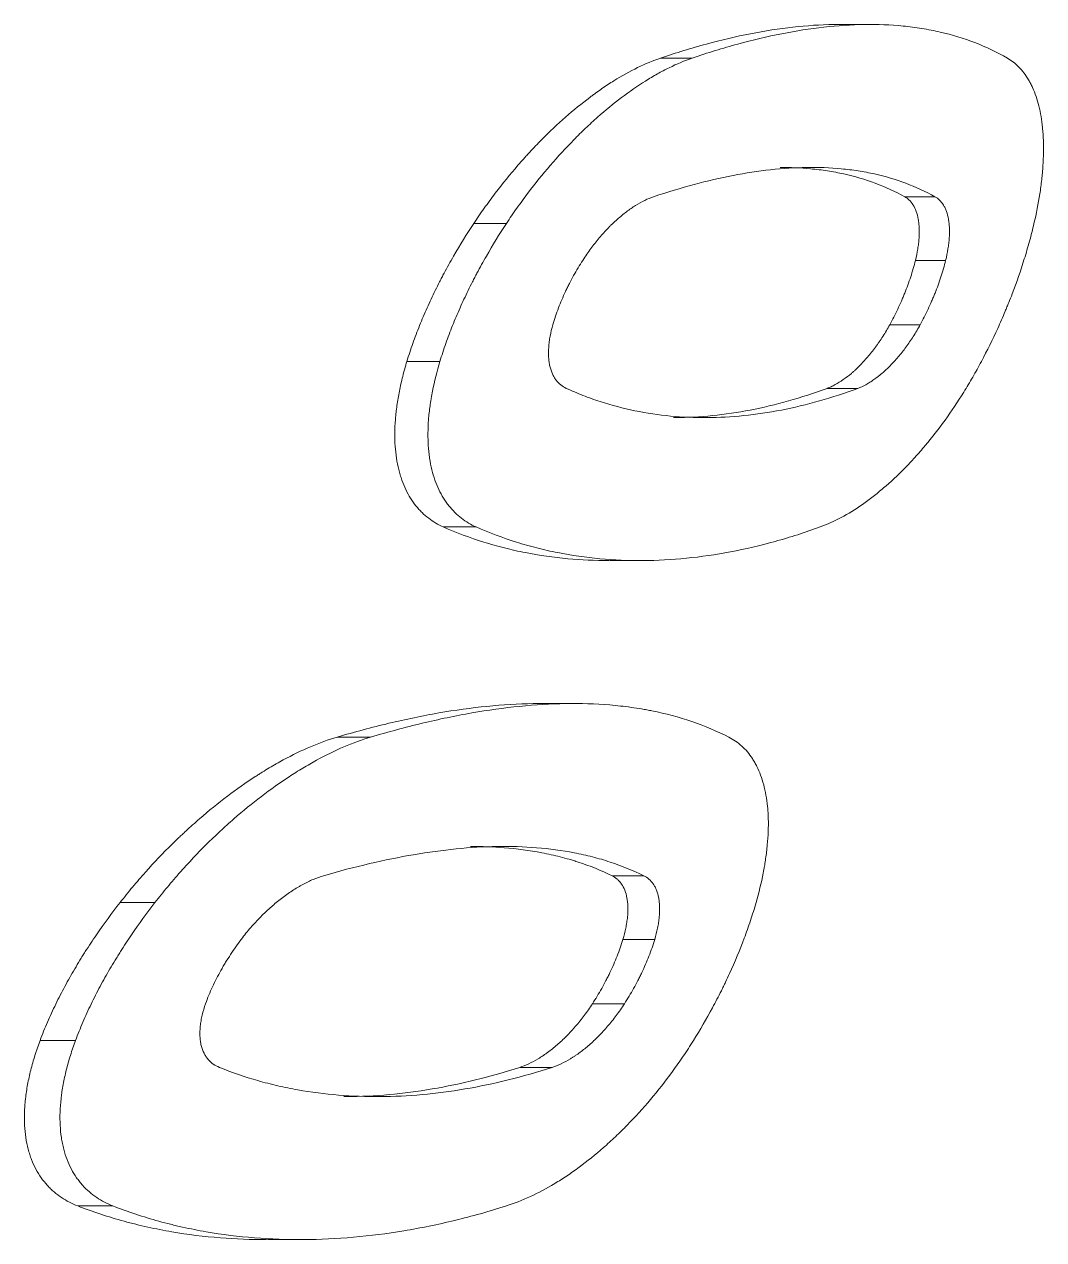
# Model space of a CAD drawing. Header units: millimetres. Extents: x 4664 to 8864, y -38 to 2932.
# Drawn here: x 8287.05 to 8289.533, y 2174.637 to 2177.597 of the extents above; entities that cross this region are included whole.
import ezdxf

# ---------------------------------------------------------------- set-up
doc = ezdxf.new("R2010")
doc.units = ezdxf.units.MM

msp = doc.modelspace()

# ---------------------------------------------------------------- linework, layer by layer
at = {"lineweight": 5}
for p, q in [((8289.0289, 2177.5969), (8289.1036, 2177.5969)), ((8288.6, 2177.515), (8288.6769, 2177.515)), ((8289.1944, 2177.1774), (8289.2681, 2177.1774)), ((8288.1449, 2177.1119), (8288.2244, 2177.1119)), ((8289.2205, 2177.0223), (8289.2941, 2177.0223)), ((8289.1581, 2176.8656), (8289.2321, 2176.8656)), ((8287.9821, 2176.776), (8288.0626, 2176.776)), ((8289.0056, 2176.7105), (8289.0803, 2176.7105)), ((8288.0708, 2176.3729), (8288.1508, 2176.3729)), ((8288.5529, 2176.291), (8288.4753, 2176.291)), ((8288.3012, 2175.9427), (8288.3798, 2175.9427)), ((8287.8121, 2175.8608), (8287.8937, 2175.8608)), ((8288.4816, 2175.5232), (8288.5591, 2175.5232)), ((8287.2835, 2175.4577), (8287.3685, 2175.4577)), ((8288.5082, 2175.3682), (8288.5856, 2175.3682)), ((8288.434, 2175.2114), (8288.5118, 2175.2114)), ((8287.0889, 2175.1218), (8287.1752, 2175.1218)), ((8288.2568, 2175.0564), (8288.3357, 2175.0564)), ((8287.1807, 2174.7188), (8287.2664, 2174.7188)), ((8287.725, 2174.6368), (8287.6424, 2174.6368))]:
    msp.add_line(p, q, dxfattribs=at)
for points, knots in [([(8288.6, 2177.515), (8288.6379, 2177.5278), (8288.675, 2177.5392), (8288.748, 2177.559), (8288.7838, 2177.5674), (8288.8541, 2177.5812), (8288.8885, 2177.5866), (8288.956, 2177.5942), (8288.989, 2177.5963), (8289.0255, 2177.5969), (8289.0295, 2177.5969), (8289.0336, 2177.5969)], [0, 0, 0, 0, 0.242373, 0.242373, 0.484746, 0.484746, 0.727118, 0.727118, 0.969491, 0.969491, 1, 1, 1, 1]), ([(8288.6769, 2177.515), (8288.7146, 2177.5278), (8288.7516, 2177.5392), (8288.8242, 2177.559), (8288.8598, 2177.5674), (8288.9297, 2177.5812), (8288.964, 2177.5866), (8289.0311, 2177.5942), (8289.064, 2177.5963), (8289.1283, 2177.5973), (8289.1598, 2177.5961), (8289.206, 2177.5916), (8289.2212, 2177.5896), (8289.2438, 2177.586), (8289.2513, 2177.5846), (8289.2661, 2177.5817), (8289.2735, 2177.5802), (8289.3099, 2177.5718), (8289.3381, 2177.5632), (8289.3927, 2177.542), (8289.419, 2177.5295), (8289.4444, 2177.515)], [0, 0, 0, 0, 0.125, 0.125, 0.25, 0.25, 0.375, 0.375, 0.5, 0.5, 0.625, 0.625, 0.6875, 0.6875, 0.71875, 0.71875, 0.75, 0.75, 0.875, 0.875, 1, 1, 1, 1]), ([(8288.1449, 2177.1119), (8288.1533, 2177.1247), (8288.1619, 2177.1372), (8288.1794, 2177.1618), (8288.1883, 2177.1739), (8288.2152, 2177.2093), (8288.2336, 2177.232), (8288.2572, 2177.2592), (8288.2643, 2177.2673), (8288.2715, 2177.2752), (8288.2763, 2177.2805), (8288.2787, 2177.2831), (8288.2908, 2177.2961), (8288.3005, 2177.3062), (8288.3295, 2177.3356), (8288.349, 2177.3539), (8288.3881, 2177.3883), (8288.4078, 2177.4044), (8288.43, 2177.4211), (8288.4325, 2177.4229), (8288.4374, 2177.4266), (8288.4399, 2177.4284), (8288.4473, 2177.4337), (8288.4621, 2177.4441), (8288.4767, 2177.4537), (8288.5058, 2177.4718), (8288.525, 2177.4825), (8288.5628, 2177.5009), (8288.5815, 2177.5087), (8288.6, 2177.515)], [0, 0, 0, 0, 0.0625, 0.0625, 0.125, 0.125, 0.25, 0.25, 0.28125, 0.296875, 0.296875, 0.3125, 0.3125, 0.375, 0.375, 0.5, 0.5, 0.625, 0.625, 0.640625, 0.640625, 0.65625, 0.65625, 0.6875, 0.75, 0.75, 0.875, 0.875, 1, 1, 1, 1]), ([(8288.2244, 2177.1119), (8288.2329, 2177.1248), (8288.2415, 2177.1374), (8288.2589, 2177.1621), (8288.2678, 2177.1742), (8288.2945, 2177.2096), (8288.3128, 2177.2321), (8288.35, 2177.2753), (8288.3689, 2177.2959), (8288.3907, 2177.318), (8288.3931, 2177.3204), (8288.3979, 2177.3253), (8288.4052, 2177.3325), (8288.4221, 2177.3489), (8288.4367, 2177.3622), (8288.4658, 2177.388), (8288.4852, 2177.4039), (8288.5241, 2177.4334), (8288.5435, 2177.4469), (8288.5679, 2177.4622), (8288.5727, 2177.4651), (8288.5824, 2177.4709), (8288.5872, 2177.4737), (8288.6016, 2177.4818), (8288.6112, 2177.4868), (8288.6397, 2177.5008), (8288.6584, 2177.5087), (8288.6769, 2177.515)], [0, 0, 0, 0, 0.0625, 0.0625, 0.125, 0.125, 0.25, 0.25, 0.375, 0.375, 0.390625, 0.390625, 0.40625, 0.4375, 0.5, 0.5, 0.625, 0.625, 0.75, 0.75, 0.78125, 0.78125, 0.8125, 0.8125, 0.875, 0.875, 1, 1, 1, 1]), ([(8289.4444, 2177.515), (8289.4545, 2177.5091), (8289.4639, 2177.5019), (8289.4811, 2177.4843), (8289.4889, 2177.474), (8289.4977, 2177.4591), (8289.4994, 2177.456), (8289.5018, 2177.4512), (8289.5026, 2177.4496), (8289.5042, 2177.4463), (8289.5081, 2177.438), (8289.5116, 2177.4291), (8289.5192, 2177.4068), (8289.5233, 2177.3906), (8289.5278, 2177.3641), (8289.529, 2177.355), (8289.5302, 2177.343), (8289.5304, 2177.3406), (8289.5308, 2177.3358), (8289.531, 2177.3333), (8289.5315, 2177.3259), (8289.5318, 2177.3209), (8289.5328, 2177.2956), (8289.5325, 2177.2745), (8289.5303, 2177.2415), (8289.5293, 2177.2303), (8289.5274, 2177.2132), (8289.5267, 2177.2074), (8289.5251, 2177.1958), (8289.5243, 2177.1899), (8289.5197, 2177.1603), (8289.515, 2177.1363), (8289.5092, 2177.1119)], [0, 0, 0, 0, 0.125, 0.125, 0.25, 0.25, 0.28125, 0.28125, 0.296875, 0.296875, 0.3125, 0.375, 0.375, 0.5, 0.5, 0.5625, 0.5625, 0.578125, 0.578125, 0.59375, 0.59375, 0.625, 0.625, 0.75, 0.75, 0.8125, 0.8125, 0.84375, 0.84375, 0.875, 0.875, 1, 1, 1, 1]), ([(8288.583, 2177.1774), (8288.6164, 2177.1885), (8288.6492, 2177.1984), (8288.7136, 2177.2157), (8288.7453, 2177.223), (8288.8074, 2177.235), (8288.8378, 2177.2397), (8288.8976, 2177.2463), (8288.9269, 2177.2482), (8288.9844, 2177.249), (8289.0125, 2177.2479), (8289.0538, 2177.244), (8289.0674, 2177.2423), (8289.0876, 2177.2392), (8289.0943, 2177.238), (8289.1077, 2177.2355), (8289.1143, 2177.2341), (8289.147, 2177.2268), (8289.1724, 2177.2193), (8289.2215, 2177.2009), (8289.2453, 2177.19), (8289.2681, 2177.1774)], [0, 0, 0, 0, 0.125, 0.125, 0.25, 0.25, 0.375, 0.375, 0.5, 0.5, 0.625, 0.625, 0.6875, 0.6875, 0.71875, 0.71875, 0.75, 0.75, 0.875, 0.875, 1, 1, 1, 1]), ([(8288.891, 2177.2487), (8288.9161, 2177.2487), (8288.9408, 2177.2476), (8288.9789, 2177.244), (8288.9926, 2177.2423), (8289.0129, 2177.2392), (8289.0196, 2177.238), (8289.033, 2177.2355), (8289.0396, 2177.2341), (8289.0726, 2177.2268), (8289.0981, 2177.2193), (8289.1475, 2177.201), (8289.1714, 2177.1901), (8289.1944, 2177.1774)], [0, 0, 0, 0, 0.225806, 0.225806, 0.354839, 0.354839, 0.419355, 0.419355, 0.483871, 0.483871, 0.741935, 0.741935, 1, 1, 1, 1]), ([(8288.4103, 2177.0223), (8288.4167, 2177.0323), (8288.4232, 2177.0419), (8288.4367, 2177.0601), (8288.4436, 2177.0688), (8288.4577, 2177.0855), (8288.4649, 2177.0934), (8288.474, 2177.1028), (8288.4759, 2177.1047), (8288.4796, 2177.1084), (8288.4851, 2177.1138), (8288.4907, 2177.1189), (8288.5018, 2177.1288), (8288.5092, 2177.1349), (8288.5204, 2177.1434), (8288.5241, 2177.1461), (8288.5316, 2177.1513), (8288.5353, 2177.1537), (8288.5466, 2177.1607), (8288.554, 2177.1648), (8288.5686, 2177.172), (8288.5759, 2177.175), (8288.583, 2177.1774)], [0, 0, 0, 0, 0.125, 0.125, 0.25, 0.25, 0.375, 0.375, 0.40625, 0.40625, 0.4375, 0.5, 0.5, 0.625, 0.625, 0.6875, 0.6875, 0.75, 0.75, 0.875, 0.875, 1, 1, 1, 1]), ([(8289.1944, 2177.1774), (8289.1984, 2177.1751), (8289.2021, 2177.1724), (8289.2073, 2177.1673), (8289.209, 2177.1655), (8289.2113, 2177.1625), (8289.2121, 2177.1615), (8289.2136, 2177.1593), (8289.2144, 2177.1582), (8289.2179, 2177.1524), (8289.2203, 2177.1473), (8289.2244, 2177.1359), (8289.2261, 2177.1297), (8289.2276, 2177.1211), (8289.2279, 2177.1194), (8289.2284, 2177.1158), (8289.2286, 2177.114), (8289.2292, 2177.1085), (8289.2295, 2177.1047), (8289.23, 2177.093), (8289.2299, 2177.0849), (8289.229, 2177.0722), (8289.2286, 2177.0678), (8289.2278, 2177.0611), (8289.2275, 2177.0589), (8289.2269, 2177.0544), (8289.2265, 2177.0521), (8289.2247, 2177.0408), (8289.2228, 2177.0316), (8289.2205, 2177.0223)], [0, 0, 0, 0, 0.125, 0.125, 0.1875, 0.1875, 0.21875, 0.21875, 0.25, 0.25, 0.375, 0.375, 0.5, 0.5, 0.53125, 0.53125, 0.5625, 0.5625, 0.625, 0.625, 0.75, 0.75, 0.8125, 0.8125, 0.84375, 0.84375, 0.875, 0.875, 1, 1, 1, 1]), ([(8289.2681, 2177.1774), (8289.2722, 2177.1751), (8289.2759, 2177.1723), (8289.2828, 2177.1656), (8289.2859, 2177.1617), (8289.2894, 2177.1559), (8289.2901, 2177.1547), (8289.2914, 2177.1523), (8289.292, 2177.151), (8289.2939, 2177.1471), (8289.295, 2177.1444), (8289.2981, 2177.1359), (8289.2997, 2177.1296), (8289.3015, 2177.1194), (8289.302, 2177.1159), (8289.3026, 2177.1104), (8289.3028, 2177.1085), (8289.3031, 2177.1047), (8289.3032, 2177.1028), (8289.3036, 2177.0931), (8289.3034, 2177.0849), (8289.3026, 2177.0722), (8289.3022, 2177.0679), (8289.3014, 2177.0613), (8289.3011, 2177.0591), (8289.3005, 2177.0546), (8289.3001, 2177.0523), (8289.2983, 2177.041), (8289.2964, 2177.0317), (8289.2941, 2177.0223)], [0, 0, 0, 0, 0.125, 0.125, 0.25, 0.25, 0.28125, 0.28125, 0.3125, 0.3125, 0.375, 0.375, 0.5, 0.5, 0.5625, 0.5625, 0.59375, 0.59375, 0.625, 0.625, 0.75, 0.75, 0.8125, 0.8125, 0.84375, 0.84375, 0.875, 0.875, 1, 1, 1, 1]), ([(8287.9821, 2176.776), (8287.9865, 2176.7908), (8287.9914, 2176.8054), (8288.0017, 2176.8346), (8288.0072, 2176.849), (8288.0188, 2176.8779), (8288.0249, 2176.8922), (8288.0376, 2176.9207), (8288.0443, 2176.9349), (8288.0547, 2176.956), (8288.06, 2176.9666), (8288.0654, 2176.9771), (8288.0691, 2176.9841), (8288.0709, 2176.9876), (8288.0802, 2177.0051), (8288.0879, 2177.0188), (8288.1114, 2177.0596), (8288.1278, 2177.0861), (8288.1449, 2177.1119)], [0, 0, 0, 0, 0.125, 0.125, 0.25, 0.25, 0.375, 0.375, 0.5, 0.5, 0.5625, 0.59375, 0.59375, 0.625, 0.625, 0.75, 0.75, 1, 1, 1, 1]), ([(8288.0626, 2176.776), (8288.067, 2176.7907), (8288.0718, 2176.8054), (8288.0821, 2176.8345), (8288.0875, 2176.849), (8288.099, 2176.8778), (8288.1051, 2176.8921), (8288.1178, 2176.9206), (8288.1244, 2176.9348), (8288.1347, 2176.956), (8288.14, 2176.9665), (8288.1454, 2176.9771), (8288.149, 2176.9841), (8288.1509, 2176.9876), (8288.1601, 2177.005), (8288.1678, 2177.0188), (8288.1911, 2177.0596), (8288.2074, 2177.0861), (8288.2244, 2177.1119)], [0, 0, 0, 0, 0.125, 0.125, 0.25, 0.25, 0.375, 0.375, 0.5, 0.5, 0.5625, 0.59375, 0.59375, 0.625, 0.625, 0.75, 0.75, 1, 1, 1, 1]), ([(8289.5092, 2177.1119), (8289.5058, 2177.0975), (8289.5022, 2177.0831), (8289.4943, 2177.0544), (8289.4901, 2177.0401), (8289.4768, 2176.9973), (8289.4669, 2176.9689), (8289.4534, 2176.9335), (8289.4492, 2176.9229), (8289.4449, 2176.9123), (8289.442, 2176.9053), (8289.4406, 2176.9018), (8289.4332, 2176.8842), (8289.4271, 2176.8703), (8289.4083, 2176.8291), (8289.3951, 2176.8023), (8289.3811, 2176.776)], [0, 0, 0, 0, 0.125, 0.125, 0.25, 0.25, 0.5, 0.5, 0.5625, 0.59375, 0.59375, 0.625, 0.625, 0.75, 0.75, 1, 1, 1, 1]), ([(8288.3376, 2176.8656), (8288.3415, 2176.8793), (8288.3461, 2176.8928), (8288.3564, 2176.9197), (8288.3621, 2176.933), (8288.3698, 2176.9495), (8288.3714, 2176.9528), (8288.3746, 2176.9593), (8288.3762, 2176.9626), (8288.3812, 2176.9724), (8288.3847, 2176.9788), (8288.3952, 2176.9979), (8288.4026, 2177.0102), (8288.4103, 2177.0223)], [0, 0, 0, 0, 0.25, 0.25, 0.5, 0.5, 0.5625, 0.5625, 0.625, 0.625, 0.75, 0.75, 1, 1, 1, 1]), ([(8289.2205, 2177.0223), (8289.2171, 2177.0088), (8289.2133, 2176.9954), (8289.2046, 2176.9687), (8289.1997, 2176.9555), (8289.1931, 2176.939), (8289.1918, 2176.9357), (8289.189, 2176.9291), (8289.1876, 2176.9258), (8289.1833, 2176.916), (8289.1804, 2176.9095), (8289.1713, 2176.8903), (8289.1649, 2176.8778), (8289.1581, 2176.8656)], [0, 0, 0, 0, 0.25, 0.25, 0.5, 0.5, 0.5625, 0.5625, 0.625, 0.625, 0.75, 0.75, 1, 1, 1, 1]), ([(8289.2941, 2177.0223), (8289.2908, 2177.0088), (8289.2869, 2176.9954), (8289.2783, 2176.9687), (8289.2735, 2176.9555), (8289.2669, 2176.939), (8289.2656, 2176.9357), (8289.2628, 2176.9291), (8289.2614, 2176.9258), (8289.2572, 2176.916), (8289.2542, 2176.9095), (8289.2452, 2176.8903), (8289.2388, 2176.8778), (8289.2321, 2176.8656)], [0, 0, 0, 0, 0.25, 0.25, 0.5, 0.5, 0.5625, 0.5625, 0.625, 0.625, 0.75, 0.75, 1, 1, 1, 1]), ([(8288.3702, 2176.7105), (8288.3654, 2176.7127), (8288.361, 2176.7154), (8288.3528, 2176.722), (8288.349, 2176.7259), (8288.3447, 2176.7315), (8288.3439, 2176.7327), (8288.3423, 2176.7351), (8288.3415, 2176.7363), (8288.3392, 2176.7402), (8288.3378, 2176.7429), (8288.334, 2176.7514), (8288.3319, 2176.7576), (8288.3295, 2176.7677), (8288.3289, 2176.7713), (8288.3281, 2176.7768), (8288.3278, 2176.7787), (8288.3274, 2176.7826), (8288.3273, 2176.7845), (8288.3267, 2176.7943), (8288.3267, 2176.8025), (8288.3277, 2176.8153), (8288.3281, 2176.8197), (8288.329, 2176.8264), (8288.3293, 2176.8286), (8288.3301, 2176.8332), (8288.3305, 2176.8355), (8288.3326, 2176.8469), (8288.3348, 2176.8562), (8288.3376, 2176.8656)], [0, 0, 0, 0, 0.125, 0.125, 0.25, 0.25, 0.28125, 0.28125, 0.3125, 0.3125, 0.375, 0.375, 0.5, 0.5, 0.5625, 0.5625, 0.59375, 0.59375, 0.625, 0.625, 0.75, 0.75, 0.8125, 0.8125, 0.84375, 0.84375, 0.875, 0.875, 1, 1, 1, 1]), ([(8289.1581, 2176.8656), (8289.1527, 2176.8557), (8289.1471, 2176.8463), (8289.1383, 2176.8326), (8289.1354, 2176.8281), (8289.1308, 2176.8215), (8289.1293, 2176.8193), (8289.1262, 2176.815), (8289.1247, 2176.8128), (8289.1169, 2176.8022), (8289.1105, 2176.7943), (8289.0977, 2176.7792), (8289.0912, 2176.7722), (8289.0813, 2176.7622), (8289.078, 2176.759), (8289.073, 2176.7544), (8289.0714, 2176.7529), (8289.068, 2176.7499), (8289.0664, 2176.7484), (8289.058, 2176.7414), (8289.0448, 2176.7311), (8289.0316, 2176.723), (8289.0218, 2176.7177), (8289.0185, 2176.7161), (8289.0137, 2176.7138), (8289.012, 2176.7131), (8289.0088, 2176.7118), (8289.0072, 2176.7111), (8289.0056, 2176.7105)], [0, 0, 0, 0, 0.125, 0.125, 0.1875, 0.1875, 0.21875, 0.21875, 0.25, 0.25, 0.375, 0.375, 0.5, 0.5, 0.5625, 0.5625, 0.59375, 0.59375, 0.625, 0.625, 0.75, 0.875, 0.875, 0.9375, 0.9375, 0.96875, 0.96875, 1, 1, 1, 1]), ([(8289.2321, 2176.8656), (8289.2266, 2176.8556), (8289.221, 2176.8461), (8289.2094, 2176.8279), (8289.2035, 2176.8192), (8289.1912, 2176.8025), (8289.185, 2176.7946), (8289.1753, 2176.7832), (8289.1721, 2176.7795), (8289.1656, 2176.7724), (8289.1623, 2176.769), (8289.1525, 2176.759), (8289.1394, 2176.7468), (8289.1261, 2176.7364), (8289.1162, 2176.7294), (8289.1129, 2176.7272), (8289.1063, 2176.7231), (8289.103, 2176.7212), (8289.0932, 2176.7159), (8289.0867, 2176.7129), (8289.0803, 2176.7105)], [0, 0, 0, 0, 0.125, 0.125, 0.25, 0.25, 0.375, 0.375, 0.4375, 0.4375, 0.5, 0.5, 0.625, 0.75, 0.75, 0.8125, 0.8125, 0.875, 0.875, 1, 1, 1, 1]), ([(8288.0708, 2176.3729), (8288.0582, 2176.3785), (8288.0463, 2176.3855), (8288.0296, 2176.3982), (8288.0242, 2176.4029), (8288.0164, 2176.4104), (8288.0139, 2176.413), (8288.009, 2176.4185), (8288.0065, 2176.4213), (8287.9948, 2176.4359), (8287.9865, 2176.4491), (8287.976, 2176.4711), (8287.9728, 2176.4789), (8287.9685, 2176.4911), (8287.9664, 2176.4973), (8287.9646, 2176.5038), (8287.9634, 2176.5082), (8287.9628, 2176.5105), (8287.9579, 2176.5306), (8287.955, 2176.5497), (8287.9522, 2176.5903), (8287.9524, 2176.6117), (8287.9543, 2176.6372), (8287.9546, 2176.64), (8287.9551, 2176.6457), (8287.956, 2176.6543), (8287.9571, 2176.663), (8287.9595, 2176.6803), (8287.9635, 2176.7037), (8287.9689, 2176.7276), (8287.9734, 2176.7456), (8287.975, 2176.7517), (8287.9784, 2176.7638), (8287.9802, 2176.7699), (8287.9821, 2176.776)], [0, 0, 0, 0, 0.125, 0.125, 0.1875, 0.1875, 0.21875, 0.21875, 0.25, 0.25, 0.375, 0.375, 0.4375, 0.4375, 0.46875, 0.484375, 0.484375, 0.5, 0.5, 0.625, 0.625, 0.75, 0.75, 0.765625, 0.765625, 0.78125, 0.8125, 0.8125, 0.875, 0.9375, 0.9375, 0.96875, 0.96875, 1, 1, 1, 1]), ([(8288.1508, 2176.3729), (8288.1382, 2176.3786), (8288.1262, 2176.3856), (8288.1041, 2176.4026), (8288.0939, 2176.4126), (8288.0822, 2176.4272), (8288.08, 2176.4302), (8288.0767, 2176.4349), (8288.0756, 2176.4365), (8288.0734, 2176.4397), (8288.0682, 2176.4479), (8288.0634, 2176.4566), (8288.053, 2176.4786), (8288.0473, 2176.4947), (8288.0408, 2176.5212), (8288.039, 2176.5304), (8288.0372, 2176.5424), (8288.0368, 2176.5449), (8288.0362, 2176.5498), (8288.0359, 2176.5523), (8288.0351, 2176.5597), (8288.0346, 2176.5648), (8288.0329, 2176.5903), (8288.0331, 2176.6117), (8288.0356, 2176.6452), (8288.0369, 2176.6566), (8288.0389, 2176.6711), (8288.0393, 2176.674), (8288.0402, 2176.6799), (8288.0407, 2176.6829), (8288.0422, 2176.6917), (8288.0433, 2176.6977), (8288.0491, 2176.7274), (8288.0552, 2176.7516), (8288.0626, 2176.776)], [0, 0, 0, 0, 0.125, 0.125, 0.25, 0.25, 0.28125, 0.28125, 0.296875, 0.296875, 0.3125, 0.375, 0.375, 0.5, 0.5, 0.5625, 0.5625, 0.578125, 0.578125, 0.59375, 0.59375, 0.625, 0.625, 0.75, 0.75, 0.8125, 0.8125, 0.828125, 0.828125, 0.84375, 0.84375, 0.875, 0.875, 1, 1, 1, 1]), ([(8289.3811, 2176.776), (8289.3742, 2176.763), (8289.3672, 2176.7503), (8289.3528, 2176.7254), (8289.3456, 2176.7133), (8289.3234, 2176.6776), (8289.3082, 2176.6549), (8289.2769, 2176.6115), (8289.2608, 2176.5908), (8289.2402, 2176.5662), (8289.236, 2176.5613), (8289.2277, 2176.5517), (8289.2151, 2176.5375), (8289.2025, 2176.5241), (8289.1771, 2176.4983), (8289.1601, 2176.4824), (8289.1344, 2176.4605), (8289.1259, 2176.4535), (8289.1086, 2176.4401), (8289.1, 2176.4337), (8289.074, 2176.4156), (8289.0568, 2176.405), (8289.0226, 2176.3868), (8289.0056, 2176.3791), (8288.9888, 2176.3729)], [0, 0, 0, 0, 0.0625, 0.0625, 0.125, 0.125, 0.25, 0.25, 0.375, 0.375, 0.40625, 0.40625, 0.4375, 0.5, 0.5, 0.625, 0.625, 0.6875, 0.6875, 0.75, 0.75, 0.875, 0.875, 1, 1, 1, 1]), ([(8289.0803, 2176.7105), (8289.0489, 2176.6988), (8288.9863, 2176.6784), (8288.8938, 2176.6563), (8288.8329, 2176.6473), (8288.7725, 2176.6411), (8288.7425, 2176.6394), (8288.683, 2176.6391), (8288.6535, 2176.6403), (8288.5951, 2176.6459), (8288.5661, 2176.6501), (8288.5088, 2176.6618), (8288.4805, 2176.6692), (8288.4455, 2176.6806), (8288.4385, 2176.683), (8288.4247, 2176.6879), (8288.404, 2176.6957), (8288.3836, 2176.7044), (8288.3702, 2176.7105)], [0, 0, 0, 0, 0.125, 0.25, 0.375, 0.375, 0.5, 0.5, 0.625, 0.625, 0.75, 0.75, 0.875, 0.875, 0.90625, 0.90625, 0.9375, 1, 1, 1, 1]), ([(8289.0056, 2176.7105), (8288.974, 2176.6989), (8288.9111, 2176.6784), (8288.8181, 2176.6563), (8288.7569, 2176.6473), (8288.6961, 2176.6411), (8288.6659, 2176.6394), (8288.6344, 2176.6392), (8288.6327, 2176.6392), (8288.6311, 2176.6392)], [0, 0, 0, 0, 0.246603, 0.493205, 0.739808, 0.739808, 0.98641, 0.98641, 1, 1, 1, 1]), ([(8288.4736, 2176.291), (8288.4402, 2176.291), (8288.407, 2176.2924), (8288.3393, 2176.2986), (8288.3048, 2176.3036), (8288.2536, 2176.3136), (8288.2366, 2176.3174), (8288.2113, 2176.3239), (8288.2028, 2176.3261), (8288.186, 2176.3309), (8288.1776, 2176.3334), (8288.1358, 2176.3464), (8288.103, 2176.3587), (8288.0708, 2176.3729)], [0, 0, 0, 0, 0.240073, 0.240073, 0.493382, 0.493382, 0.620036, 0.620036, 0.683364, 0.683364, 0.746691, 0.746691, 1, 1, 1, 1]), ([(8288.9888, 2176.3729), (8288.952, 2176.3595), (8288.8787, 2176.3359), (8288.77, 2176.3105), (8288.6984, 2176.3002), (8288.6272, 2176.2931), (8288.5918, 2176.2912), (8288.5216, 2176.2908), (8288.4868, 2176.2923), (8288.4177, 2176.2986), (8288.3834, 2176.3036), (8288.3325, 2176.3136), (8288.3156, 2176.3174), (8288.282, 2176.326), (8288.2653, 2176.3307), (8288.2154, 2176.3464), (8288.1828, 2176.3587), (8288.1508, 2176.3729)], [0, 0, 0, 0, 0.125, 0.25, 0.375, 0.375, 0.5, 0.5, 0.625, 0.625, 0.75, 0.75, 0.8125, 0.8125, 0.875, 0.875, 1, 1, 1, 1]), ([(8287.8121, 2175.8608), (8287.8549, 2175.8734), (8287.8969, 2175.8847), (8287.9795, 2175.9043), (8288.02, 2175.9128), (8288.0996, 2175.9266), (8288.1387, 2175.932), (8288.2154, 2175.9397), (8288.253, 2175.942), (8288.2954, 2175.9427), (8288.301, 2175.9427), (8288.3065, 2175.9427)], [0, 0, 0, 0, 0.240848, 0.240848, 0.481697, 0.481697, 0.722545, 0.722545, 0.963394, 0.963394, 1, 1, 1, 1]), ([(8287.8937, 2175.8608), (8287.9362, 2175.8734), (8287.978, 2175.8847), (8288.0601, 2175.9044), (8288.1004, 2175.9128), (8288.1796, 2175.9266), (8288.2185, 2175.932), (8288.2947, 2175.9397), (8288.332, 2175.942), (8288.4053, 2175.9432), (8288.4411, 2175.9421), (8288.4937, 2175.9377), (8288.5111, 2175.9358), (8288.5368, 2175.9322), (8288.5453, 2175.9309), (8288.558, 2175.9288), (8288.5622, 2175.928), (8288.5706, 2175.9265), (8288.6083, 2175.9192), (8288.6447, 2175.9095), (8288.7071, 2175.8883), (8288.7372, 2175.8756), (8288.7662, 2175.8608)], [0, 0, 0, 0, 0.125, 0.125, 0.25, 0.25, 0.375, 0.375, 0.5, 0.5, 0.625, 0.625, 0.6875, 0.6875, 0.71875, 0.71875, 0.734375, 0.734375, 0.75, 0.875, 0.875, 1, 1, 1, 1]), ([(8287.2835, 2175.4577), (8287.2936, 2175.4706), (8287.3038, 2175.4832), (8287.3244, 2175.5079), (8287.3349, 2175.52), (8287.3666, 2175.5555), (8287.3882, 2175.5782), (8287.4158, 2175.6054), (8287.4213, 2175.6108), (8287.4297, 2175.6187), (8287.4325, 2175.6214), (8287.4381, 2175.6266), (8287.452, 2175.6396), (8287.466, 2175.6522), (8287.4997, 2175.6814), (8287.5223, 2175.6997), (8287.5675, 2175.7339), (8287.5902, 2175.7499), (8287.6158, 2175.7666), (8287.6186, 2175.7684), (8287.6243, 2175.772), (8287.6272, 2175.7738), (8287.6357, 2175.7791), (8287.6528, 2175.7895), (8287.6697, 2175.7991), (8287.7033, 2175.8173), (8287.7254, 2175.828), (8287.7691, 2175.8466), (8287.7908, 2175.8545), (8287.8121, 2175.8608)], [0, 0, 0, 0, 0.0625, 0.0625, 0.125, 0.125, 0.25, 0.25, 0.28125, 0.28125, 0.296875, 0.296875, 0.3125, 0.375, 0.375, 0.5, 0.5, 0.625, 0.625, 0.640625, 0.640625, 0.65625, 0.65625, 0.6875, 0.75, 0.75, 0.875, 0.875, 1, 1, 1, 1]), ([(8287.3685, 2175.4577), (8287.3786, 2175.4707), (8287.3888, 2175.4834), (8287.4093, 2175.5081), (8287.4197, 2175.5202), (8287.4512, 2175.5557), (8287.4726, 2175.5783), (8287.5052, 2175.6106), (8287.5162, 2175.6212), (8287.5327, 2175.6366), (8287.5383, 2175.6417), (8287.5494, 2175.6518), (8287.555, 2175.6567), (8287.583, 2175.6812), (8287.6054, 2175.6994), (8287.6502, 2175.7336), (8287.6726, 2175.7495), (8287.7063, 2175.7716), (8287.7175, 2175.7786), (8287.7343, 2175.7888), (8287.7399, 2175.7921), (8287.7511, 2175.7985), (8287.7567, 2175.8016), (8287.7848, 2175.817), (8287.8069, 2175.8278), (8287.8507, 2175.8465), (8287.8723, 2175.8545), (8287.8937, 2175.8608)], [0, 0, 0, 0, 0.0625, 0.0625, 0.125, 0.125, 0.25, 0.25, 0.3125, 0.3125, 0.34375, 0.34375, 0.375, 0.375, 0.5, 0.5, 0.625, 0.625, 0.6875, 0.6875, 0.71875, 0.71875, 0.75, 0.75, 0.875, 0.875, 1, 1, 1, 1]), ([(8288.7662, 2175.8608), (8288.7775, 2175.8551), (8288.7879, 2175.8479), (8288.8071, 2175.8305), (8288.8158, 2175.8203), (8288.8254, 2175.8055), (8288.8273, 2175.8024), (8288.8301, 2175.7976), (8288.831, 2175.796), (8288.8327, 2175.7928), (8288.837, 2175.7845), (8288.8408, 2175.7756), (8288.8491, 2175.7534), (8288.8534, 2175.7371), (8288.8581, 2175.7105), (8288.8594, 2175.7013), (8288.8606, 2175.6893), (8288.8608, 2175.6869), (8288.8612, 2175.682), (8288.8617, 2175.6746), (8288.862, 2175.6671), (8288.8627, 2175.6417), (8288.8619, 2175.6205), (8288.8588, 2175.5873), (8288.8574, 2175.5761), (8288.8553, 2175.5617), (8288.8549, 2175.5588), (8288.854, 2175.553), (8288.8535, 2175.55), (8288.852, 2175.5413), (8288.8509, 2175.5354), (8288.8451, 2175.5059), (8288.8393, 2175.482), (8288.8323, 2175.4577)], [0, 0, 0, 0, 0.125, 0.125, 0.25, 0.25, 0.28125, 0.28125, 0.296875, 0.296875, 0.3125, 0.375, 0.375, 0.5, 0.5, 0.5625, 0.5625, 0.578125, 0.578125, 0.59375, 0.625, 0.625, 0.75, 0.75, 0.8125, 0.8125, 0.828125, 0.828125, 0.84375, 0.84375, 0.875, 0.875, 1, 1, 1, 1]), ([(8287.7792, 2175.5232), (8287.817, 2175.5342), (8287.8542, 2175.544), (8287.9273, 2175.5612), (8287.9632, 2175.5685), (8288.0337, 2175.5805), (8288.0683, 2175.5852), (8288.1362, 2175.5919), (8288.1694, 2175.5939), (8288.2347, 2175.5949), (8288.2667, 2175.5939), (8288.3292, 2175.5889), (8288.3598, 2175.5848), (8288.4046, 2175.5762), (8288.4194, 2175.5729), (8288.4412, 2175.5673), (8288.4485, 2175.5653), (8288.4629, 2175.5611), (8288.47, 2175.5588), (8288.5055, 2175.5472), (8288.5328, 2175.5361), (8288.5591, 2175.5232)], [0, 0, 0, 0, 0.125, 0.125, 0.25, 0.25, 0.375, 0.375, 0.5, 0.5, 0.625, 0.625, 0.75, 0.75, 0.8125, 0.8125, 0.84375, 0.84375, 0.875, 0.875, 1, 1, 1, 1]), ([(8288.1368, 2175.5945), (8288.1646, 2175.5946), (8288.1919, 2175.5936), (8288.2502, 2175.5889), (8288.2809, 2175.5848), (8288.326, 2175.5762), (8288.3409, 2175.5729), (8288.3629, 2175.5673), (8288.3702, 2175.5653), (8288.3811, 2175.5621), (8288.3847, 2175.5611), (8288.3919, 2175.5588), (8288.4241, 2175.5486), (8288.455, 2175.5362), (8288.4816, 2175.5232)], [0, 0, 0, 0, 0.221155, 0.221155, 0.48077, 0.48077, 0.610578, 0.610578, 0.675481, 0.675481, 0.707933, 0.707933, 0.740385, 1, 1, 1, 1]), ([(8287.5786, 2175.3682), (8287.5862, 2175.3782), (8287.5939, 2175.3878), (8287.6098, 2175.4061), (8287.6179, 2175.4148), (8287.6302, 2175.4273), (8287.6344, 2175.4314), (8287.6407, 2175.4373), (8287.6428, 2175.4393), (8287.647, 2175.4432), (8287.6492, 2175.4451), (8287.6598, 2175.4545), (8287.6684, 2175.4615), (8287.6855, 2175.4747), (8287.6941, 2175.4807), (8287.707, 2175.4892), (8287.7113, 2175.4919), (8287.7177, 2175.4958), (8287.7199, 2175.497), (8287.7242, 2175.4995), (8287.7264, 2175.5007), (8287.7371, 2175.5065), (8287.7457, 2175.5106), (8287.7626, 2175.5178), (8287.7709, 2175.5208), (8287.7792, 2175.5232)], [0, 0, 0, 0, 0.125, 0.125, 0.25, 0.25, 0.3125, 0.3125, 0.34375, 0.34375, 0.375, 0.375, 0.5, 0.5, 0.625, 0.625, 0.6875, 0.6875, 0.71875, 0.71875, 0.75, 0.75, 0.875, 0.875, 1, 1, 1, 1]), ([(8288.4816, 2175.5232), (8288.486, 2175.521), (8288.4902, 2175.5183), (8288.4959, 2175.5133), (8288.4978, 2175.5115), (8288.5004, 2175.5085), (8288.5013, 2175.5075), (8288.503, 2175.5053), (8288.5038, 2175.5042), (8288.5077, 2175.4985), (8288.5104, 2175.4934), (8288.5149, 2175.482), (8288.5167, 2175.4758), (8288.5183, 2175.4672), (8288.5186, 2175.4654), (8288.5191, 2175.4618), (8288.5193, 2175.46), (8288.5199, 2175.4544), (8288.5201, 2175.4506), (8288.5204, 2175.4389), (8288.5201, 2175.4307), (8288.5191, 2175.42), (8288.5188, 2175.4178), (8288.5182, 2175.4135), (8288.5179, 2175.4112), (8288.5169, 2175.4046), (8288.5161, 2175.4001), (8288.5133, 2175.3865), (8288.5109, 2175.3774), (8288.5082, 2175.3682)], [0, 0, 0, 0, 0.125, 0.125, 0.1875, 0.1875, 0.21875, 0.21875, 0.25, 0.25, 0.375, 0.375, 0.5, 0.5, 0.53125, 0.53125, 0.5625, 0.5625, 0.625, 0.625, 0.75, 0.75, 0.78125, 0.78125, 0.8125, 0.8125, 0.875, 0.875, 1, 1, 1, 1]), ([(8288.5591, 2175.5232), (8288.5636, 2175.521), (8288.5678, 2175.5182), (8288.5754, 2175.5116), (8288.5789, 2175.5077), (8288.5828, 2175.502), (8288.5835, 2175.5008), (8288.585, 2175.4984), (8288.5857, 2175.4971), (8288.5877, 2175.4933), (8288.5889, 2175.4905), (8288.5923, 2175.482), (8288.594, 2175.4757), (8288.5959, 2175.4655), (8288.5965, 2175.462), (8288.597, 2175.4564), (8288.5972, 2175.4545), (8288.5974, 2175.4507), (8288.5975, 2175.4488), (8288.5978, 2175.439), (8288.5975, 2175.4308), (8288.5962, 2175.418), (8288.5957, 2175.4137), (8288.5947, 2175.407), (8288.5943, 2175.4048), (8288.5935, 2175.4003), (8288.5931, 2175.398), (8288.5907, 2175.3867), (8288.5884, 2175.3775), (8288.5856, 2175.3682)], [0, 0, 0, 0, 0.125, 0.125, 0.25, 0.25, 0.28125, 0.28125, 0.3125, 0.3125, 0.375, 0.375, 0.5, 0.5, 0.5625, 0.5625, 0.59375, 0.59375, 0.625, 0.625, 0.75, 0.75, 0.8125, 0.8125, 0.84375, 0.84375, 0.875, 0.875, 1, 1, 1, 1]), ([(8287.0889, 2175.1218), (8287.0945, 2175.1369), (8287.1005, 2175.1518), (8287.1133, 2175.1813), (8287.12, 2175.196), (8287.1342, 2175.225), (8287.1416, 2175.2394), (8287.157, 2175.268), (8287.165, 2175.2822), (8287.1774, 2175.3034), (8287.1837, 2175.3139), (8287.1902, 2175.3244), (8287.1946, 2175.3314), (8287.1968, 2175.3348), (8287.2078, 2175.3522), (8287.2169, 2175.3658), (8287.2445, 2175.4062), (8287.2637, 2175.4323), (8287.2835, 2175.4577)], [0, 0, 0, 0, 0.125, 0.125, 0.25, 0.25, 0.375, 0.375, 0.5, 0.5, 0.5625, 0.59375, 0.59375, 0.625, 0.625, 0.75, 0.75, 1, 1, 1, 1]), ([(8287.1752, 2175.1218), (8287.1808, 2175.1369), (8287.1868, 2175.1517), (8287.1994, 2175.1813), (8287.2061, 2175.1959), (8287.2201, 2175.2249), (8287.2275, 2175.2393), (8287.2428, 2175.268), (8287.2507, 2175.2821), (8287.2631, 2175.3033), (8287.2694, 2175.3138), (8287.2758, 2175.3243), (8287.2802, 2175.3313), (8287.2823, 2175.3348), (8287.2933, 2175.3521), (8287.3023, 2175.3658), (8287.3298, 2175.4061), (8287.3488, 2175.4323), (8287.3685, 2175.4577)], [0, 0, 0, 0, 0.125, 0.125, 0.25, 0.25, 0.375, 0.375, 0.5, 0.5, 0.5625, 0.59375, 0.59375, 0.625, 0.625, 0.75, 0.75, 1, 1, 1, 1]), ([(8288.8323, 2175.4577), (8288.8281, 2175.4431), (8288.8236, 2175.4285), (8288.814, 2175.3995), (8288.8089, 2175.3851), (8288.7928, 2175.342), (8288.7809, 2175.3135), (8288.7648, 2175.2782), (8288.7598, 2175.2676), (8288.7547, 2175.2571), (8288.7513, 2175.25), (8288.7496, 2175.2465), (8288.7409, 2175.229), (8288.7337, 2175.2152), (8288.7116, 2175.1743), (8288.6961, 2175.1478), (8288.6799, 2175.1218)], [0, 0, 0, 0, 0.125, 0.125, 0.25, 0.25, 0.5, 0.5, 0.5625, 0.59375, 0.59375, 0.625, 0.625, 0.75, 0.75, 1, 1, 1, 1]), ([(8287.4919, 2175.2114), (8287.4968, 2175.2254), (8287.5025, 2175.2391), (8287.515, 2175.2662), (8287.5218, 2175.2795), (8287.5311, 2175.296), (8287.533, 2175.2992), (8287.5368, 2175.3058), (8287.5387, 2175.3091), (8287.5447, 2175.3188), (8287.5487, 2175.3252), (8287.5611, 2175.344), (8287.5697, 2175.3563), (8287.5786, 2175.3682)], [0, 0, 0, 0, 0.25, 0.25, 0.5, 0.5, 0.5625, 0.5625, 0.625, 0.625, 0.75, 0.75, 1, 1, 1, 1]), ([(8288.5082, 2175.3682), (8288.504, 2175.3544), (8288.4993, 2175.3409), (8288.4887, 2175.314), (8288.483, 2175.3007), (8288.4751, 2175.2843), (8288.4735, 2175.281), (8288.4702, 2175.2744), (8288.4685, 2175.2711), (8288.4635, 2175.2613), (8288.46, 2175.2549), (8288.4493, 2175.2358), (8288.4418, 2175.2235), (8288.434, 2175.2114)], [0, 0, 0, 0, 0.25, 0.25, 0.5, 0.5, 0.5625, 0.5625, 0.625, 0.625, 0.75, 0.75, 1, 1, 1, 1]), ([(8288.5856, 2175.3682), (8288.5815, 2175.3545), (8288.5768, 2175.3409), (8288.5663, 2175.314), (8288.5605, 2175.3007), (8288.5527, 2175.2843), (8288.5511, 2175.281), (8288.5479, 2175.2744), (8288.5462, 2175.2712), (8288.5412, 2175.2614), (8288.5377, 2175.2549), (8288.527, 2175.2359), (8288.5196, 2175.2235), (8288.5118, 2175.2114)], [0, 0, 0, 0, 0.25, 0.25, 0.5, 0.5, 0.5625, 0.5625, 0.625, 0.625, 0.75, 0.75, 1, 1, 1, 1]), ([(8287.5255, 2175.0564), (8287.5202, 2175.0585), (8287.5153, 2175.0612), (8287.5062, 2175.0676), (8287.5019, 2175.0714), (8287.4972, 2175.077), (8287.4962, 2175.0782), (8287.4944, 2175.0806), (8287.4936, 2175.0818), (8287.491, 2175.0856), (8287.4895, 2175.0883), (8287.4853, 2175.0967), (8287.483, 2175.1029), (8287.4805, 2175.1132), (8287.4798, 2175.1168), (8287.479, 2175.1224), (8287.4788, 2175.1243), (8287.4784, 2175.1281), (8287.4782, 2175.1301), (8287.4778, 2175.1399), (8287.478, 2175.1482), (8287.4792, 2175.159), (8287.4794, 2175.1612), (8287.4801, 2175.1656), (8287.4804, 2175.1679), (8287.4816, 2175.1746), (8287.4826, 2175.1792), (8287.4858, 2175.1928), (8287.4886, 2175.2021), (8287.4919, 2175.2114)], [0, 0, 0, 0, 0.125, 0.125, 0.25, 0.25, 0.28125, 0.28125, 0.3125, 0.3125, 0.375, 0.375, 0.5, 0.5, 0.5625, 0.5625, 0.59375, 0.59375, 0.625, 0.625, 0.75, 0.75, 0.78125, 0.78125, 0.8125, 0.8125, 0.875, 0.875, 1, 1, 1, 1]), ([(8288.434, 2175.2114), (8288.4275, 2175.2015), (8288.4209, 2175.1919), (8288.4071, 2175.1736), (8288.4001, 2175.1648), (8288.391, 2175.1543), (8288.3892, 2175.1522), (8288.3855, 2175.1481), (8288.3836, 2175.146), (8288.378, 2175.14), (8288.3743, 2175.1361), (8288.3631, 2175.1248), (8288.3555, 2175.1178), (8288.3403, 2175.1046), (8288.3326, 2175.0984), (8288.3229, 2175.0913), (8288.321, 2175.0899), (8288.3171, 2175.0872), (8288.3113, 2175.0833), (8288.3056, 2175.0796), (8288.2942, 2175.0728), (8288.2866, 2175.0687), (8288.2716, 2175.0617), (8288.2642, 2175.0587), (8288.2568, 2175.0564)], [0, 0, 0, 0, 0.125, 0.125, 0.25, 0.25, 0.28125, 0.28125, 0.3125, 0.3125, 0.375, 0.375, 0.5, 0.5, 0.625, 0.625, 0.65625, 0.65625, 0.6875, 0.75, 0.75, 0.875, 0.875, 1, 1, 1, 1]), ([(8288.5118, 2175.2114), (8288.5054, 2175.2014), (8288.4987, 2175.1918), (8288.4851, 2175.1735), (8288.4781, 2175.1648), (8288.4638, 2175.1481), (8288.4564, 2175.1401), (8288.4471, 2175.1307), (8288.4452, 2175.1288), (8288.4415, 2175.1251), (8288.4358, 2175.1197), (8288.4302, 2175.1146), (8288.4189, 2175.1047), (8288.4113, 2175.0986), (8288.3999, 2175.0902), (8288.3961, 2175.0875), (8288.3903, 2175.0836), (8288.3884, 2175.0824), (8288.3846, 2175.0799), (8288.3827, 2175.0787), (8288.3731, 2175.0729), (8288.3655, 2175.0688), (8288.3505, 2175.0617), (8288.3431, 2175.0588), (8288.3357, 2175.0564)], [0, 0, 0, 0, 0.125, 0.125, 0.25, 0.25, 0.375, 0.375, 0.40625, 0.40625, 0.4375, 0.5, 0.5, 0.625, 0.625, 0.6875, 0.6875, 0.71875, 0.71875, 0.75, 0.75, 0.875, 0.875, 1, 1, 1, 1]), ([(8287.1807, 2174.7188), (8287.1666, 2174.7242), (8287.1533, 2174.731), (8287.1347, 2174.7435), (8287.1287, 2174.748), (8287.1201, 2174.7555), (8287.1158, 2174.7593), (8287.1117, 2174.7634), (8287.109, 2174.7662), (8287.1077, 2174.7676), (8287.0959, 2174.7806), (8287.0866, 2174.7937), (8287.0749, 2174.8156), (8287.0714, 2174.8234), (8287.0666, 2174.8356), (8287.0644, 2174.8419), (8287.0624, 2174.8484), (8287.0611, 2174.8529), (8287.0605, 2174.8551), (8287.0552, 2174.8753), (8287.0523, 2174.8946), (8287.0506, 2174.9252), (8287.0505, 2174.9358), (8287.051, 2174.9521), (8287.0513, 2174.9576), (8287.0519, 2174.9659), (8287.0522, 2174.9688), (8287.0527, 2174.9744), (8287.0542, 2174.9886), (8287.0563, 2175.003), (8287.0607, 2175.0262), (8287.0658, 2175.0496), (8287.0726, 2175.0735), (8287.0774, 2175.0886), (8287.0783, 2175.0916), (8287.0803, 2175.0977), (8287.0834, 2175.1067), (8287.0866, 2175.1158), (8287.0889, 2175.1218)], [0, 0, 0, 0, 0.125, 0.125, 0.1875, 0.1875, 0.21875, 0.234375, 0.234375, 0.25, 0.25, 0.375, 0.375, 0.4375, 0.4375, 0.46875, 0.484375, 0.484375, 0.5, 0.5, 0.625, 0.625, 0.6875, 0.6875, 0.71875, 0.71875, 0.734375, 0.734375, 0.75, 0.8125, 0.8125, 0.875, 0.9375, 0.9375, 0.953125, 0.953125, 0.96875, 1, 1, 1, 1]), ([(8287.2664, 2174.7188), (8287.2523, 2174.7243), (8287.2391, 2174.7311), (8287.2206, 2174.7436), (8287.2146, 2174.7482), (8287.2032, 2174.758), (8287.1977, 2174.7634), (8287.1899, 2174.772), (8287.1874, 2174.775), (8287.1825, 2174.7812), (8287.1801, 2174.7844), (8287.1732, 2174.7942), (8287.169, 2174.8012), (8287.1613, 2174.8159), (8287.1578, 2174.8236), (8287.1515, 2174.8399), (8287.1488, 2174.8484), (8287.1458, 2174.8596), (8287.1453, 2174.8619), (8287.1442, 2174.8665), (8287.1437, 2174.8688), (8287.1423, 2174.8759), (8287.1414, 2174.8806), (8287.1393, 2174.8951), (8287.1373, 2174.915), (8287.137, 2174.9466), (8287.1386, 2174.9687), (8287.1402, 2174.983), (8287.1406, 2174.9858), (8287.1413, 2174.9916), (8287.1425, 2175.0002), (8287.144, 2175.0089), (8287.1472, 2175.0264), (8287.1498, 2175.0381), (8287.1557, 2175.0617), (8287.1591, 2175.0736), (8287.1647, 2175.0916), (8287.1667, 2175.0977), (8287.1708, 2175.1097), (8287.173, 2175.1158), (8287.1752, 2175.1218)], [0, 0, 0, 0, 0.125, 0.125, 0.1875, 0.1875, 0.25, 0.25, 0.28125, 0.28125, 0.3125, 0.3125, 0.375, 0.375, 0.4375, 0.4375, 0.5, 0.5, 0.515625, 0.515625, 0.53125, 0.53125, 0.5625, 0.5625, 0.625, 0.6875, 0.75, 0.75, 0.765625, 0.765625, 0.78125, 0.8125, 0.8125, 0.875, 0.875, 0.9375, 0.9375, 0.96875, 0.96875, 1, 1, 1, 1]), ([(8288.6799, 2175.1218), (8288.6717, 2175.1087), (8288.6633, 2175.0959), (8288.6464, 2175.0708), (8288.6378, 2175.0586), (8288.6116, 2175.0227), (8288.5937, 2174.9999), (8288.557, 2174.9564), (8288.5382, 2174.9357), (8288.5165, 2174.9135), (8288.5141, 2174.9111), (8288.5093, 2174.9062), (8288.502, 2174.899), (8288.4851, 2174.8826), (8288.4705, 2174.8693), (8288.4412, 2174.8437), (8288.4215, 2174.8279), (8288.3919, 2174.806), (8288.382, 2174.799), (8288.3671, 2174.7891), (8288.3621, 2174.7858), (8288.3521, 2174.7795), (8288.3471, 2174.7764), (8288.3222, 2174.7614), (8288.3024, 2174.7508), (8288.2631, 2174.7326), (8288.2436, 2174.7249), (8288.2243, 2174.7188)], [0, 0, 0, 0, 0.0625, 0.0625, 0.125, 0.125, 0.25, 0.25, 0.375, 0.375, 0.390625, 0.390625, 0.40625, 0.4375, 0.5, 0.5, 0.625, 0.625, 0.6875, 0.6875, 0.71875, 0.71875, 0.75, 0.75, 0.875, 0.875, 1, 1, 1, 1]), ([(8288.3357, 2175.0564), (8288.2999, 2175.0448), (8288.2287, 2175.0244), (8288.1232, 2175.0024), (8288.0538, 2174.9933), (8287.9849, 2174.987), (8287.9506, 2174.9853), (8287.8827, 2174.9849), (8287.8491, 2174.9861), (8287.7823, 2174.9915), (8287.7492, 2174.9958), (8287.7001, 2175.0045), (8287.6838, 2175.0078), (8287.6595, 2175.0134), (8287.6514, 2175.0154), (8287.6353, 2175.0196), (8287.6273, 2175.0217), (8287.5874, 2175.0331), (8287.5561, 2175.0439), (8287.5255, 2175.0564)], [0, 0, 0, 0, 0.125, 0.25, 0.375, 0.375, 0.5, 0.5, 0.625, 0.625, 0.75, 0.75, 0.8125, 0.8125, 0.84375, 0.84375, 0.875, 0.875, 1, 1, 1, 1]), ([(8288.2568, 2175.0564), (8288.2208, 2175.0448), (8288.1492, 2175.0244), (8288.0431, 2175.0024), (8287.9733, 2174.9933), (8287.9039, 2174.987), (8287.8695, 2174.9853), (8287.8329, 2174.9851), (8287.8306, 2174.9851), (8287.8282, 2174.9851)], [0, 0, 0, 0, 0.245738, 0.491475, 0.737213, 0.737213, 0.982951, 0.982951, 1, 1, 1, 1]), ([(8287.6403, 2174.6368), (8287.6026, 2174.6368), (8287.5651, 2174.6382), (8287.4881, 2174.6443), (8287.4486, 2174.6492), (8287.3899, 2174.6592), (8287.3704, 2174.6631), (8287.3413, 2174.6695), (8287.3317, 2174.6717), (8287.3124, 2174.6765), (8287.3028, 2174.679), (8287.255, 2174.6921), (8287.2175, 2174.7044), (8287.1807, 2174.7188)], [0, 0, 0, 0, 0.237513, 0.237513, 0.491675, 0.491675, 0.618756, 0.618756, 0.682297, 0.682297, 0.745838, 0.745838, 1, 1, 1, 1]), ([(8288.2243, 2174.7188), (8288.1823, 2174.7054), (8288.0987, 2174.682), (8287.9746, 2174.6566), (8287.8928, 2174.6462), (8287.8114, 2174.639), (8287.771, 2174.6371), (8287.6907, 2174.6366), (8287.6508, 2174.638), (8287.5717, 2174.6443), (8287.5325, 2174.6492), (8287.4742, 2174.6592), (8287.4548, 2174.6631), (8287.4307, 2174.6684), (8287.4259, 2174.6695), (8287.4163, 2174.6718), (8287.4115, 2174.6729), (8287.3972, 2174.6765), (8287.3877, 2174.679), (8287.3402, 2174.6921), (8287.3029, 2174.7044), (8287.2664, 2174.7188)], [0, 0, 0, 0, 0.125, 0.25, 0.375, 0.375, 0.5, 0.5, 0.625, 0.625, 0.75, 0.75, 0.8125, 0.8125, 0.828125, 0.828125, 0.84375, 0.84375, 0.875, 0.875, 1, 1, 1, 1])]:
    msp.add_open_spline(points, degree=3, knots=knots, dxfattribs=at)

doc.saveas('drawing.dxf')
